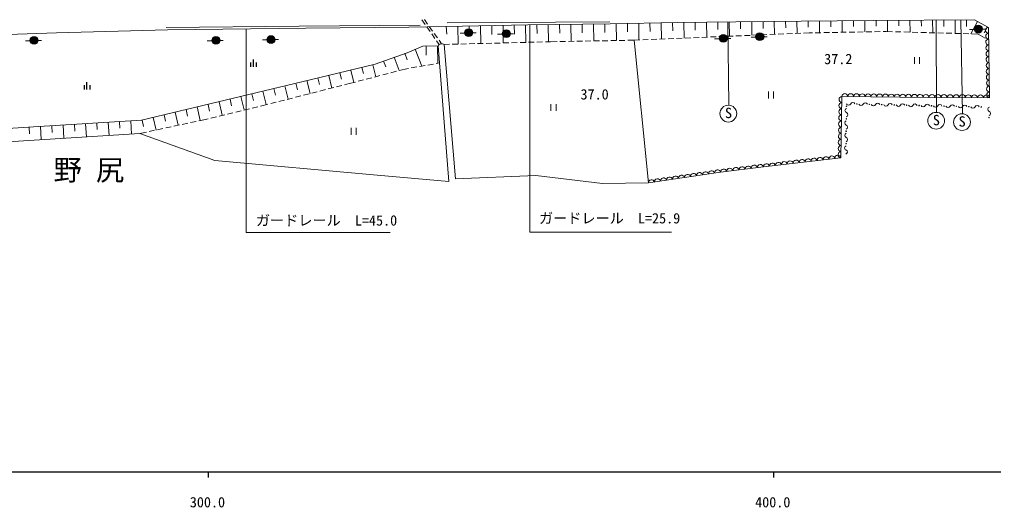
# Model space of a CAD drawing. Units: millimetres, scale not verified, with parts at other scales. Extents: x 40000 to 680000, y 20000 to 380000.
# Drawn here: x 334594 to 506895, y 198715 to 285053 of the extents above; entities that cross this region are included whole.
import ezdxf
from ezdxf.enums import TextEntityAlignment as Align

# ---------------------------------------------------------------- set-up
doc = ezdxf.new("R2010")
doc.units = ezdxf.units.MM
doc.header["$LTSCALE"] = 1000
for name, color, linetype, lineweight in [('M-BGD', 7, 'Continuous', 13), ('M-STR-HTXT', 7, 'Continuous', 13), ('M-TTL-BAND', 7, 'Continuous', 25)]:
    doc.layers.add(name, color=color, linetype=linetype, lineweight=lineweight)
doc.layers.add('M-BMK-HTXT', color=7, linetype='Continuous')
doc.styles.add('ＭＳ ゴシック', font='')
doc.styles.get('ＭＳ ゴシック').set_extended_font_data('MS Gothic')

msp = doc.modelspace()

# ---------------------------------------------------------------- hatches: boundary and pattern name
at = {"layer": 'M-BGD'}
for points in [[(414748, 282658, 0.97359), (413393, 282825, 0.01338), (413389, 282789, 0.41421), (414003, 282044, 0.41421)], [(421387, 282466, 0.97359), (420032, 282633, 0.01338), (420028, 282597, 0.41421), (420642, 281852, 0.41421)], [(466236, 281940, 0.97359), (464881, 282106, 0.01338), (464876, 282070, 0.41421), (465491, 281325, 0.41421)], [(504877, 283281, 0.97359), (503522, 283447, 0.01338), (503518, 283411, 0.41421), (504132, 282666, 0.41421)], [(337862, 281293, 0.97359), (336507, 281460, 0.01338), (336502, 281424, 0.41421), (337117, 280679, 0.41421)], [(370027, 281297, 0.97359), (368671, 281464, 0.01338), (368667, 281428, 0.41421), (369282, 280683, 0.41421)], [(379775, 281437, 0.97359), (378420, 281604, 0.01338), (378416, 281568, 0.41421), (379030, 280823, 0.41421)], [(459786, 281637, 0.97359), (458431, 281804, 0.01338), (458427, 281768, 0.41421), (459041, 281023, 0.41421)]]:
    msp.add_hatch(color=256, dxfattribs=at).paths.add_polyline_path(points)

# ---------------------------------------------------------------- linework, layer by layer
for p, q in [((406357, 284162), (405781, 284979)), ((406795, 284236), (406218, 285053)), ((410275, 284434), (439033, 284608)), ((442125, 284322), (442149, 282861)), ((444125, 284355), (444172, 281484)), ((446125, 284388), (446148, 282952)), ((448124, 284421), (448171, 281600)), ((450124, 284454), (450147, 283043)), ((452124, 284487), (452169, 281760)), ((454123, 284520), (454146, 283156)), ((456123, 284553), (456167, 281926)), ((458123, 284586), (458145, 283272)), ((459908, 284621), (460061, 269884)), ((460123, 284619), (460164, 282093)), ((462122, 284652), (462143, 283389)), ((464122, 284677), (464144, 282259)), ((466122, 284694), (466133, 283486)), ((468122, 284712), (468142, 282426)), ((470122, 284730), (470132, 283587)), ((472122, 284748), (472141, 282559)), ((474122, 284765), (474132, 283671)), ((476122, 284783), (476141, 282663)), ((478122, 284801), (478131, 283741)), ((480122, 284819), (480140, 282768)), ((482121, 284836), (482131, 283811)), ((484121, 284854), (484139, 282859)), ((486121, 284872), (486130, 283874)), ((488121, 284889), (488139, 282920)), ((490121, 284907), (490130, 283923)), ((492121, 284924), (492131, 282811)), ((494121, 284933), (494126, 283877)), ((496121, 284943), (496132, 282701)), ((496742, 284946), (496831, 268624)), ((498121, 284953), (498127, 283832)), ((500121, 284963), (500133, 282591)), ((501116, 284968), (501390, 268382)), ((502121, 284973), (502127, 283787)), ((504049, 284689), (502892, 282516)), ((407222, 282936), (406646, 283753)), ((407659, 283010), (407083, 283827)), ((408524, 281784), (407947, 282602)), ((410087, 283821), (410216, 282431)), ((412129, 283841), (412179, 280702)), ((413390, 282646), (412527, 282661)), ((414129, 283873), (414154, 282303)), ((414751, 282707), (415369, 282715)), ((416128, 283905), (416178, 280802)), ((418128, 283937), (418153, 282385)), ((420128, 283968), (420177, 280902)), ((422128, 284000), (422152, 282467)), ((424127, 284032), (424176, 281002)), ((426127, 284064), (426151, 282549)), ((428127, 284096), (428175, 281087)), ((430127, 284128), (430151, 282623)), ((432126, 284160), (432174, 281171)), ((434126, 284192), (434150, 282697)), ((436126, 284224), (436173, 281255)), ((438126, 284256), (438150, 282771)), ((440125, 284289), (440174, 281368)), ((471812, 282579), (472811, 282621)), ((473310, 282641), (474310, 282683)), ((474310, 282683), (474858, 282693)), ((475358, 282702), (476357, 282720)), ((476857, 282729), (477857, 282747)), ((478357, 282756), (479357, 282773)), ((479857, 282782), (480857, 282800)), ((481357, 282809), (482357, 282827)), ((482856, 282836), (483856, 282854)), ((484356, 282863), (485356, 282881)), ((485856, 282890), (486856, 282908)), ((487356, 282917), (487904, 282927)), ((487904, 282927), (489030, 282896)), ((489529, 282882), (490529, 282855)), ((491029, 282841), (492029, 282813)), ((492528, 282800), (493528, 282772)), ((494028, 282759), (495027, 282731)), ((495527, 282718), (496527, 282690)), ((497027, 282676), (498026, 282649)), ((498526, 282635), (499526, 282608)), ((500026, 282594), (501025, 282567)), ((503519, 283268), (502657, 283284)), ((504880, 283329), (505498, 283337)), ((505814, 283750), (505236, 282663)), ((505983, 283660), (506205, 271203)), ((336504, 281281), (335641, 281296)), ((337865, 281341), (338482, 281349)), ((368668, 281285), (367806, 281300)), ((370029, 281346), (370647, 281354)), ((378417, 281425), (377555, 281440)), ((379778, 281485), (380396, 281493)), ((408087, 281710), (407510, 282528)), ((408856, 280619), (408375, 281302)), ((409246, 280761), (408812, 281376)), ((417141, 280826), (418141, 280851)), ((418641, 280864), (419640, 280889)), ((420029, 282454), (419167, 282469)), ((420140, 280901), (421140, 280926)), ((421390, 282515), (422008, 282523)), ((421640, 280939), (422639, 280964)), ((423139, 280976), (424139, 281001)), ((424639, 281014), (425639, 281039)), ((426138, 281052), (427138, 281077)), ((427638, 281089), (428538, 281112)), ((428538, 281112), (429688, 281134)), ((430188, 281143), (431188, 281162)), ((431688, 281171), (432688, 281190)), ((433188, 281200), (434188, 281219)), ((434687, 281228), (435687, 281247)), ((436187, 281256), (437187, 281275)), ((437687, 281285), (438687, 281303)), ((439187, 281313), (440187, 281332)), ((440686, 281341), (441686, 281360)), ((442186, 281370), (443336, 281391)), ((443336, 281391), (444336, 281433)), ((444835, 281454), (445834, 281496)), ((446334, 281516), (447333, 281558)), ((447833, 281579), (448832, 281621)), ((449331, 281641), (450330, 281683)), ((450830, 281704), (451829, 281746)), ((452329, 281766), (453328, 281808)), ((453827, 281829), (454826, 281871)), ((455326, 281891), (456325, 281933)), ((456825, 281954), (457824, 281996)), ((458428, 281625), (457566, 281640)), ((458323, 282016), (459323, 282058)), ((459789, 281686), (460407, 281694)), ((459822, 282079), (460821, 282121)), ((461321, 282141), (462320, 282183)), ((462819, 282204), (463819, 282246)), ((464877, 281927), (464015, 281943)), ((464318, 282266), (465317, 282308)), ((465817, 282329), (466816, 282371)), ((466239, 281988), (466856, 281996)), ((467316, 282391), (468315, 282433)), ((468814, 282454), (469813, 282496)), ((470313, 282516), (471312, 282558)), ((501525, 282553), (502525, 282526)), ((503024, 282512), (504150, 282481)), ((504150, 282481), (505445, 281755)), ((404611, 279826), (405757, 276808)), ((405932, 280328), (408637, 280389)), ((406519, 280341), (406556, 278727)), ((408519, 280386), (408588, 277310)), ((410517, 256369), (408637, 280389)), ((409743, 280641), (410643, 280663)), ((411697, 256853), (409743, 280641)), ((411143, 280676), (412143, 280701)), ((412643, 280713), (413642, 280738)), ((414142, 280751), (415142, 280776)), ((415642, 280788), (416641, 280813)), ((399002, 277696), (399386, 276686)), ((400872, 278406), (401779, 276016)), ((402742, 279116), (403195, 277921)), ((492900, 278391), (492900, 277191)), ((493800, 277191), (493800, 278391)), ((393228, 276102), (393750, 273924)), ((395173, 276568), (395434, 275479)), ((397118, 277034), (397621, 274933)), ((400299, 275629), (401266, 275882)), ((401750, 276008), (402825, 276289)), ((402825, 276289), (403388, 276389)), ((403880, 276476), (404865, 276650)), ((405357, 276737), (406342, 276912)), ((406834, 276999), (407819, 277173)), ((408311, 277261), (408874, 277360)), ((385448, 274236), (385998, 271945)), ((387393, 274703), (387668, 273557)), ((389338, 275169), (389875, 272930)), ((391283, 275635), (391551, 274516)), ((392935, 273707), (394010, 273987)), ((394494, 274114), (395461, 274366)), ((395945, 274492), (396912, 274745)), ((397396, 274871), (398364, 275124)), ((398848, 275250), (399815, 275503)), ((377669, 272371), (378240, 269988)), ((379614, 272838), (379899, 271646)), ((381559, 273304), (382120, 270961)), ((383503, 273770), (383784, 272599)), ((386301, 272022), (387270, 272268)), ((387754, 272391), (388724, 272637)), ((389208, 272760), (390178, 273007)), ((390662, 273130), (391631, 273376)), ((392116, 273499), (392935, 273707)), ((467064, 272296), (467064, 271096)), ((467964, 271096), (467964, 272296)), ((371834, 270973), (372122, 269771)), ((373779, 271439), (374353, 269045)), ((375724, 271905), (376011, 270708)), ((380485, 270546), (381454, 270792)), ((381939, 270915), (382908, 271161)), ((383393, 271284), (384362, 271530)), ((384847, 271653), (385816, 271899)), ((364055, 269107), (364330, 267960)), ((365999, 269574), (366569, 267198)), ((367944, 270040), (368229, 268852)), ((369889, 270506), (370465, 268103)), ((372847, 268671), (373820, 268905)), ((374306, 269022), (375278, 269256)), ((375764, 269373), (376737, 269607)), ((377223, 269724), (377728, 269845)), ((377728, 269845), (378547, 270053)), ((379031, 270176), (380000, 270422)), ((428609, 270064), (428609, 268864)), ((429509, 268864), (429509, 270064)), ((354281, 267101), (354427, 264791)), ((356275, 267242), (356545, 266117)), ((358220, 267709), (358750, 265499)), ((360165, 268175), (360430, 267070)), ((362110, 268641), (362660, 266346)), ((366325, 267131), (367481, 267380)), ((367481, 267380), (367986, 267502)), ((368472, 267619), (369445, 267853)), ((369931, 267970), (370903, 268204)), ((371389, 268320), (372361, 268554)), ((336317, 265968), (336389, 264824)), ((338313, 266094), (338458, 263798)), ((340309, 266220), (340381, 265072)), ((342305, 266346), (342450, 264046)), ((344301, 266472), (344374, 265322)), ((346297, 266598), (346442, 264295)), ((348293, 266724), (348366, 265572)), ((350289, 266849), (350435, 264543)), ((352285, 266975), (352358, 265822)), ((357527, 265236), (358504, 265447)), ((358993, 265552), (359971, 265762)), ((360459, 265868), (361437, 266078)), ((361926, 266184), (362903, 266394)), ((363392, 266499), (364370, 266710)), ((364859, 266815), (365836, 267026)), ((393244, 265858), (393244, 264658)), ((394144, 264658), (394144, 265858)), ((355882, 264882), (357038, 265131))]:
    msp.add_line(p, q, dxfattribs=at)
at = {"layer": 'M-BGD', "lineweight": 25}
for p, q in [((375479, 277453), (375479, 276703)), ((375979, 276703), (375979, 277953)), ((376479, 277453), (376479, 276703)), ((346026, 273443), (346026, 272693)), ((346526, 272693), (346526, 273943)), ((347026, 273443), (347026, 272693))]:
    msp.add_line(p, q, dxfattribs=at)
at = {"layer": 'M-BGD'}
for points in [[(505983, 283660), (503503, 284979), (485648, 284892), (466464, 284717), (451037, 284490), (439068, 284263)], [(439068, 284263), (424547, 284129), (410087, 283821), (403489, 283687), (385270, 283534), (360795, 283229), (341128, 282681), (330715, 282349), (302332, 282157), (294021, 282068), (284394, 282155)], [(360549, 283625), (384086, 283856), (405454, 284048)], [(194604, 281553), (197953, 279524), (202393, 276832), (209544, 272489), (217127, 268004), (225680, 262914), (229978, 260346), (236145, 257603), (243955, 256886), (252970, 256886), (273085, 256867), (280178, 255819), (290940, 252971), (314419, 262376), (331611, 263372), (355882, 264882)], [(443336, 281391), (445853, 256128), (437734, 256032), (425954, 257476), (411697, 256853)], [(287454, 253894), (294475, 256646), (302232, 259756), (313431, 264525), (337089, 266033), (356187, 267221), (386037, 274350), (397499, 277126), (403195, 279152), (405932, 280328)], [(506205, 271203), (495460, 271273), (480085, 271442), (479894, 260597), (466197, 258972), (458615, 258028), (445853, 256128)], [(355882, 264882), (369143, 260082), (397894, 257528), (410517, 256369)]]:
    msp.add_lwpolyline(points, dxfattribs=at)
at = {"layer": 'M-BGD', "lineweight": 25}
for centre in [(414069, 282724), (420708, 282532), (465556, 282005), (504198, 283346), (337182, 281358), (369347, 281363), (379096, 281502), (459107, 281703)]:
    msp.add_circle(centre, 683, dxfattribs=at)
at = {"layer": 'M-BGD'}
for centre, radius in [((459989, 268401), 1485), ((480877, 269679), 50), ((482731, 270096), 50), ((484931, 270045), 50), ((487130, 269993), 50), ((489329, 269941), 50), ((491529, 269890), 50), ((493728, 269838), 50), ((495928, 269786), 50), ((498127, 269734), 50), ((500326, 269683), 50), ((502526, 269631), 50), ((504725, 269579), 50), ((480855, 267479), 50), ((496759, 267141), 1485), ((501318, 266898), 1485), ((506100, 267697), 50), ((480833, 265279), 50), ((480811, 263079), 50)]:
    msp.add_circle(centre, radius, dxfattribs=at)
for centre, radius, start, end in [((506012, 283141), 520, 93.17018, 268.86813), ((506030, 282103), 520, 93.17018, 268.86813), ((506049, 281065), 520, 93.17018, 268.86813), ((409316, 279962), 802, 57.7961, 147.85296), ((506067, 280027), 520, 93.17018, 268.86813), ((506086, 278989), 520, 93.17018, 268.86813), ((506104, 277951), 520, 93.17018, 268.86813), ((506123, 276913), 520, 93.17018, 268.86813), ((506141, 275875), 520, 93.17018, 268.86813), ((506160, 274836), 520, 93.17018, 268.86813), ((506178, 273798), 520, 93.17018, 268.86813), ((506197, 272760), 520, 93.17018, 268.86813), ((506215, 271722), 520, 93.17018, 268.86813), ((480120, 270899), 544, 93.64554, 264.3369), ((480598, 271424), 513, 0.78429, 177.95165), ((481623, 271413), 513, 0.78429, 177.95165), ((482648, 271401), 513, 0.78429, 177.95165), ((483673, 271390), 513, 0.78429, 177.95165), ((484698, 271379), 513, 0.78429, 177.95165), ((485723, 271367), 513, 0.78429, 177.95165), ((486748, 271356), 513, 0.78429, 177.95165), ((487773, 271345), 513, 0.78429, 177.95165), ((488798, 271333), 513, 0.78429, 177.95165), ((489822, 271322), 513, 0.78429, 177.95165), ((490847, 271311), 513, 0.78429, 177.95165), ((491872, 271300), 513, 0.78429, 177.95165), ((492897, 271288), 513, 0.78429, 177.95165), ((493922, 271277), 513, 0.78429, 177.95165), ((494947, 271266), 513, 0.78429, 177.95165), ((495997, 271231), 539, 3.74097, 175.51372), ((497071, 271224), 539, 3.74097, 175.51372), ((498146, 271217), 539, 3.74097, 175.51372), ((499220, 271210), 539, 3.74097, 175.51372), ((500295, 271203), 539, 3.74097, 175.51372), ((501369, 271196), 539, 3.74097, 175.51372), ((502444, 271189), 539, 3.74097, 175.51372), ((503518, 271182), 539, 3.74097, 175.51372), ((504593, 271175), 539, 3.74097, 175.51372), ((505667, 271168), 539, 3.74097, 175.51372), ((480082, 268730), 544, 93.64554, 264.3369), ((480101, 269815), 544, 93.64554, 264.3369), ((481026, 268952), 406, 112.04693, 246.8072), ((481260, 270287), 406, 201.27356, 336.03383), ((482003, 269957), 406, 21.27356, 156.03383), ((483460, 270235), 406, 201.27356, 336.03383), ((484202, 269905), 406, 21.27356, 156.03383), ((485659, 270184), 406, 201.27356, 336.03383), ((486402, 269854), 406, 21.27356, 156.03383), ((487859, 270132), 406, 201.27356, 336.03383), ((488601, 269802), 406, 21.27356, 156.03383), ((490058, 270080), 406, 201.27356, 336.03383), ((490800, 269750), 406, 21.27356, 156.03383), ((492257, 270029), 406, 201.27356, 336.03383), ((493000, 269699), 406, 21.27356, 156.03383), ((494457, 269977), 406, 201.27356, 336.03383), ((495199, 269647), 406, 21.27356, 156.03383), ((496656, 269925), 406, 201.27356, 336.03383), ((497399, 269595), 406, 21.27356, 156.03383), ((498856, 269874), 406, 201.27356, 336.03383), ((499598, 269544), 406, 21.27356, 156.03383), ((501055, 269822), 406, 201.27356, 336.03383), ((501797, 269492), 406, 21.27356, 156.03383), ((503254, 269770), 406, 201.27356, 336.03383), ((503997, 269440), 406, 21.27356, 156.03383), ((506302, 269166), 406, 110.8484, 245.60867), ((505966, 268426), 406, 290.8484, 65.60867), ((480044, 266561), 544, 93.64554, 264.3369), ((480063, 267646), 544, 93.64554, 264.3369), ((481004, 266753), 406, 112.04693, 246.8072), ((480706, 268206), 406, 292.04693, 66.8072), ((480025, 265476), 544, 93.64554, 264.3369), ((480684, 266006), 406, 292.04693, 66.8072), ((479986, 263307), 544, 93.64554, 264.3369), ((480005, 264392), 544, 93.64554, 264.3369), ((480982, 264553), 406, 112.04693, 246.8072), ((480662, 263806), 406, 292.04693, 66.8072), ((479967, 262223), 544, 93.64554, 264.3369), ((480960, 262353), 406, 112.04693, 246.8072), ((480640, 261606), 406, 292.04693, 66.8072), ((473049, 259753), 531, 10.15751, 183.37239), ((474103, 259878), 531, 10.15751, 183.37239), ((475157, 260003), 531, 10.15751, 183.37239), ((476210, 260128), 531, 10.15751, 183.37239), ((477264, 260253), 531, 10.15751, 183.37239), ((478318, 260378), 531, 10.15751, 183.37239), ((479371, 260503), 531, 10.15751, 183.37239), ((479948, 261138), 544, 93.64554, 264.3369), ((459162, 258048), 548, 12.1061, 182.07893), ((460245, 258183), 548, 12.1061, 182.07893), ((461328, 258318), 548, 12.1061, 182.07893), ((462412, 258453), 548, 12.1061, 182.07893), ((463495, 258587), 548, 12.1061, 182.07893), ((464578, 258722), 548, 12.1061, 182.07893), ((465661, 258857), 548, 12.1061, 182.07893), ((466728, 259003), 531, 10.15751, 183.37239), ((467781, 259128), 531, 10.15751, 183.37239), ((468835, 259253), 531, 10.15751, 183.37239), ((469889, 259378), 531, 10.15751, 183.37239), ((470942, 259503), 531, 10.15751, 183.37239), ((471996, 259628), 531, 10.15751, 183.37239), ((447454, 256327), 539, 12.6221, 184.31859), ((448517, 256485), 539, 12.6221, 184.31859), ((449581, 256644), 539, 12.6221, 184.31859), ((450644, 256802), 539, 12.6221, 184.31859), ((451708, 256960), 539, 12.6221, 184.31859), ((452771, 257119), 539, 12.6221, 184.31859), ((453835, 257277), 539, 12.6221, 184.31859), ((454898, 257436), 539, 12.6221, 184.31859), ((455962, 257594), 539, 12.6221, 184.31859), ((457025, 257752), 539, 12.6221, 184.31859), ((458089, 257911), 539, 12.6221, 184.31859), ((446390, 256169), 539, 12.6221, 184.31859)]:
    msp.add_arc(centre, radius, start, end, dxfattribs=at)
at = {"layer": 'M-STR-HTXT'}
for points in [[(374701, 283402), (374701, 247354), (400161, 247354)], [(424861, 284132), (424861, 247420), (449930, 247420)]]:
    msp.add_lwpolyline(points, dxfattribs=at)
at = {"layer": 'M-TTL-BAND'}
for p, q in [((40000, 205000), (579000, 205000)), ((368000, 205000), (368000, 204000)), ((468000, 205000), (468000, 204000))]:
    msp.add_line(p, q, dxfattribs=at)

# ---------------------------------------------------------------- texts
at = {"layer": 'M-BGD', "style": 'ＭＳ ゴシック'}
for s, p in [('37.2', (479433, 276598)), ('37.0', (436328, 270350)), ('S', (460013, 267049)), ('S', (496783, 265789)), ('S', (501342, 265546))]:
    msp.add_text(s, height=1833, dxfattribs=at).set_placement(p, align=Align.BOTTOM_CENTER)
at = {"layer": 'M-BMK-HTXT', "style": 'ＭＳ ゴシック'}
msp.add_text('野 尻', height=3666, dxfattribs=at).set_placement((346871, 258425), align=Align.MIDDLE_CENTER)
at = {"layer": 'M-STR-HTXT', "style": 'ＭＳ ゴシック'}
for s, p in [('ガードレール\u3000L=45.0', (388911, 248042)), ('ガードレール\u3000L=25.9', (438985, 248423))]:
    msp.add_text(s, height=1833, dxfattribs=at).set_placement(p, align=Align.BOTTOM_CENTER)
at = {"layer": 'M-TTL-BAND', "style": 'ＭＳ ゴシック'}
for s, p in [('300.0', (367844, 198195)), ('400.0', (467844, 198195))]:
    msp.add_text(s, height=1833, dxfattribs=at).set_placement(p, align=Align.BOTTOM_CENTER)

doc.saveas('drawing.dxf')
